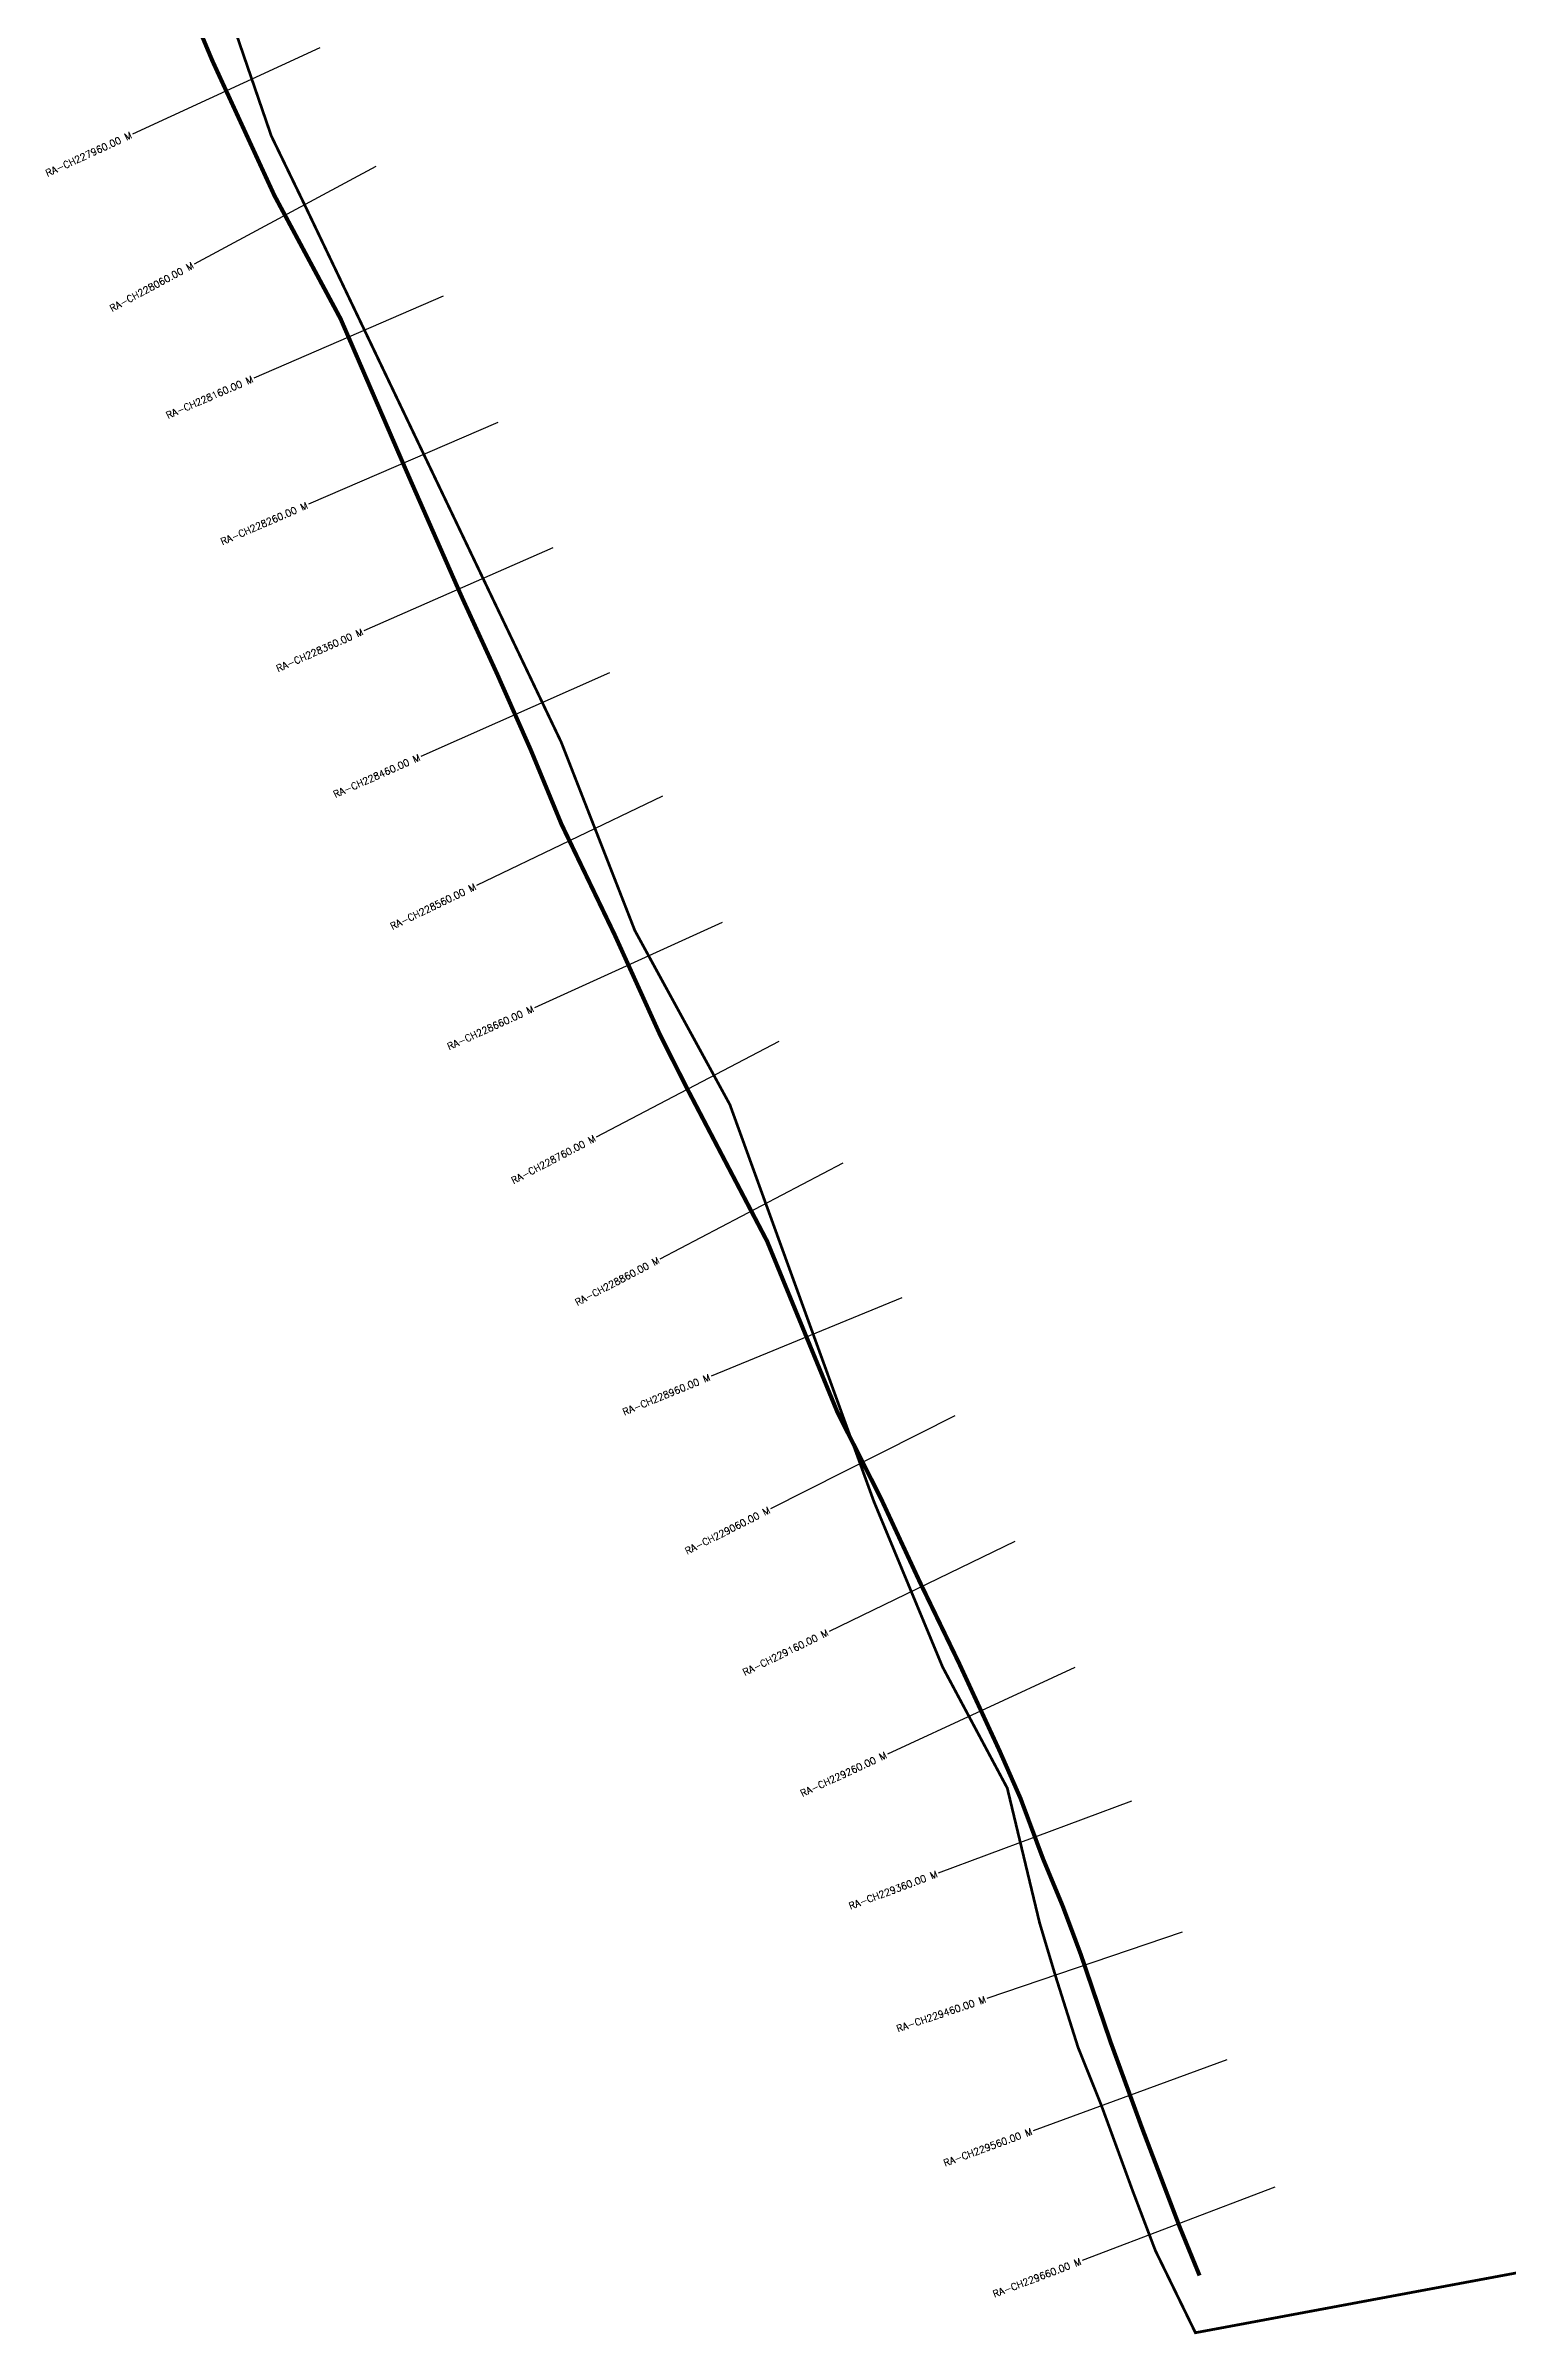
# Model space of a CAD drawing. Header units: metres. Extents: x 276130 to 280848, y 2057034 to 2062087.
# Drawn here: x 277890 to 278953, y 2057110 to 2058773 of the extents above; entities that cross this region are included whole.
import ezdxf
from ezdxf.enums import TextEntityAlignment as Align

# ---------------------------------------------------------------- set-up
doc = ezdxf.new("R2010")
doc.units = ezdxf.units.M
doc.header["$MEASUREMENT"] = 0
for name, color, linetype in [('CS', 134, 'Continuous'), ('CSMark', 6, 'Continuous'), ('NATURALLY PROTECTED', 3, 'Continuous')]:
    doc.layers.add(name, color=color, linetype=linetype)
doc.styles.get("Standard").update_dxf_attribs({"font": 'simplex.shx'})

msp = doc.modelspace()

# ---------------------------------------------------------------- linework, layer by layer
at = {"color": 6, "const_width": 2, "flags": 128}
msp.add_lwpolyline([(279205.7, 2057200.1), (278725.4, 2057110.6), (278696.3, 2057170.3), (278679.8, 2057213.7), (278657.1, 2057275.7), (278640.1, 2057318), (278623.5, 2057370.5), (278612.1, 2057408.6), (278601.4, 2057453.2), (278588.6, 2057506.6), (278541.6, 2057594.6), (278491.5, 2057715.3), (278386.9, 2058003.6), (278317.8, 2058130.2), (278264.3, 2058267.1), (278077.7, 2058657.9), (278053.5, 2058707.9), (278007, 2058843.3)], dxfattribs=at)
at = {"layer": 'CS'}
for p, q in [((278088.9, 2058772), (277952.6, 2058709.3)), ((278129.5, 2058685.7), (277997.4, 2058614.7)), ((278178.5, 2058591.4), (278040.8, 2058531.9)), ((278218.2, 2058499.6), (278080.5, 2058440.1)), ((278258.2, 2058408.4), (278120.8, 2058348.1)), ((278299.3, 2058317.5), (278162.2, 2058256.8)), ((278337.9, 2058227.8), (278202.7, 2058162.8)), ((278381.4, 2058136), (278244.8, 2058074)), ((278422.6, 2058049.5), (278289.7, 2057979.9)), ((278469, 2057960.9), (278336.1, 2057891.3)), ((278512, 2057863.1), (278373.2, 2057806.1)), ((278550.5, 2057777.2), (278416.5, 2057709.6)), ((278594.1, 2057685.8), (278459, 2057620.5)), ((278637.6, 2057594.4), (278501.4, 2057531.4)), ((278679, 2057497.1), (278538.4, 2057444.8)), ((278715.8, 2057401.8), (278573.8, 2057353.6)), ((278748.3, 2057309.1), (278607.4, 2057257.5)), ((278783.2, 2057216.4), (278643, 2057163.1))]:
    msp.add_line(p, q, dxfattribs=at)
at = {"layer": 'NATURALLY PROTECTED', "const_width": 3, "flags": 128}
msp.add_lwpolyline([(277970.7, 2058858.3), (278010.5, 2058762.9), (278055.7, 2058664.7), (278103.9, 2058574.9), (278151.5, 2058464.8), (278192.3, 2058372), (278217.6, 2058316.9), (278242.1, 2058261.6), (278264.5, 2058207.4), (278303.1, 2058127.2), (278336.1, 2058054.4), (278355.7, 2058015.5), (278414, 2057904.2), (278465.1, 2057779.9), (278496.9, 2057716.9), (278524.9, 2057656.7), (278553.7, 2057597.1), (278583.1, 2057533.5), (278598.2, 2057499.2), (278614.6, 2057455.2), (278628.8, 2057421.1), (278642.2, 2057385.3), (278663.7, 2057322), (278686.6, 2057259.4), (278714, 2057187.4), (278728.4, 2057152.2)], dxfattribs=at)

# ---------------------------------------------------------------- texts
at = {"layer": 'CSMark'}
for s, rotation, p in [('RA-CH227960.00 M', 24.6757, (277951.7, 2058708.9)), ('RA-CH228060.00 M', 28.2528, (277996.5, 2058614.3)), ('RA-CH228160.00 M', 23.3822, (278039.9, 2058531.5)), ('RA-CH228260.00 M', 23.3822, (278079.6, 2058439.7)), ('RA-CH228360.00 M', 23.6958, (278119.9, 2058347.7)), ('RA-CH228460.00 M', 23.8865, (278161.3, 2058256.4)), ('RA-CH228560.00 M', 25.6811, (278201.8, 2058162.4)), ('RA-CH228660.00 M', 24.4043, (278243.9, 2058073.6)), ('RA-CH228760.00 M', 27.6413, (278288.8, 2057979.5)), ('RA-CH228860.00 M', 27.6413, (278335.2, 2057890.9)), ('RA-CH228960.00 M', 22.345, (278372.3, 2057805.7)), ('RA-CH229060.00 M', 26.7658, (278415.6, 2057709.2)), ('RA-CH229160.00 M', 25.8064, (278458.1, 2057620.1)), ('RA-CH229260.00 M', 24.8214, (278500.5, 2057531)), ('RA-CH229360.00 M', 20.4341, (278537.5, 2057444.4)), ('RA-CH229460.00 M', 18.7248, (278572.8, 2057353.3)), ('RA-CH229560.00 M', 20.1284, (278606.5, 2057257.2)), ('RA-CH229660.00 M', 20.8367, (278642.1, 2057162.7))]:
    msp.add_text(s, height=5, rotation=rotation, dxfattribs=at).set_placement(p, align=Align.MIDDLE_RIGHT)

doc.saveas('drawing.dxf')
